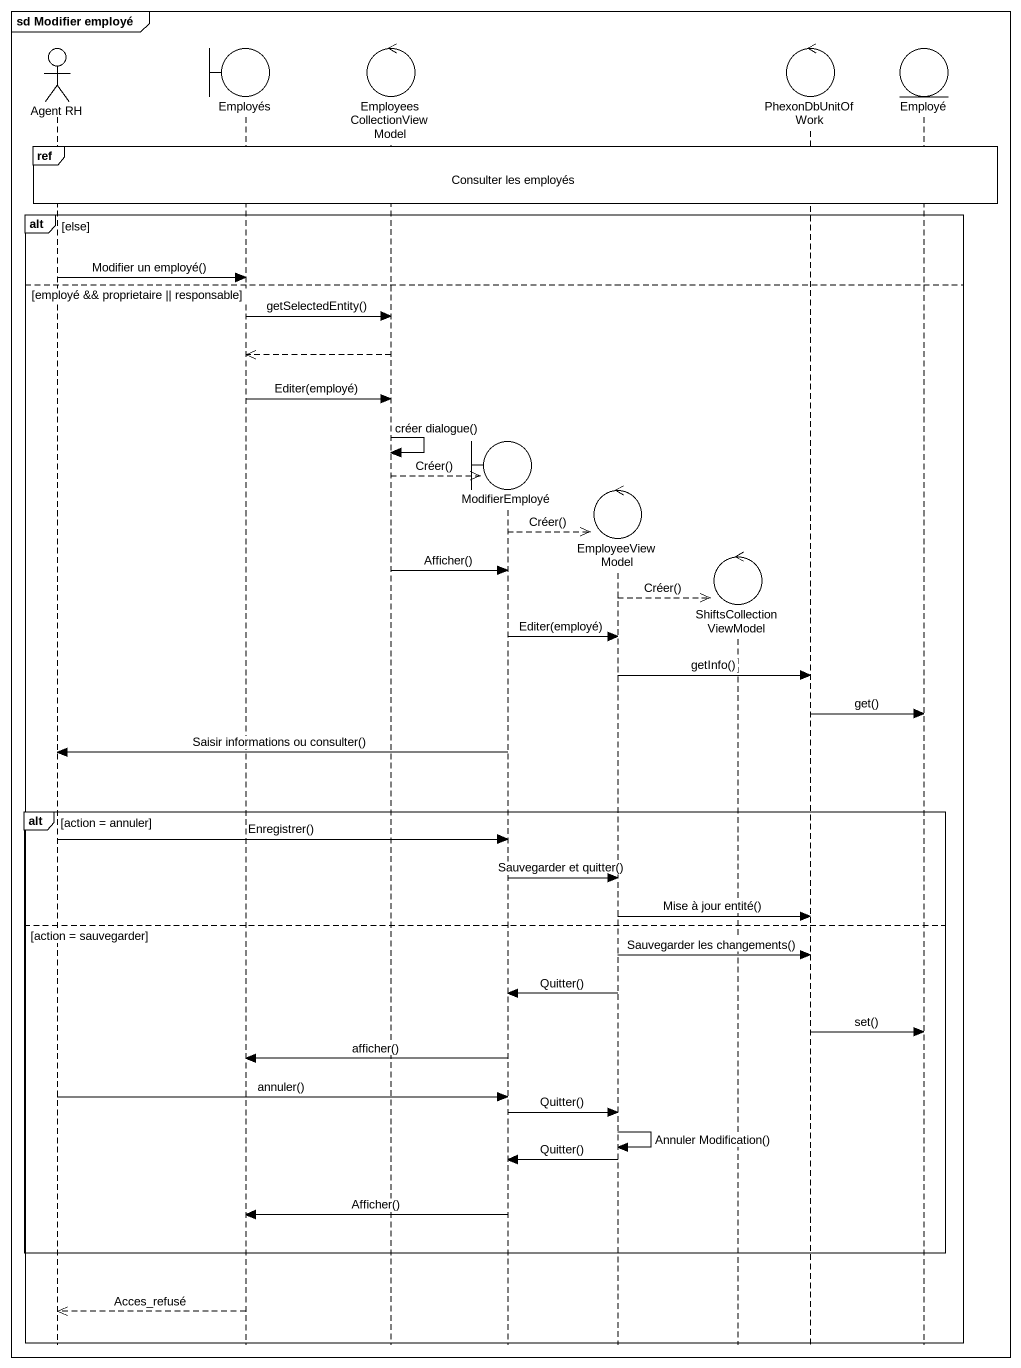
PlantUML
@startuml
mainframe sd Modifier employé
hide footbox
actor "Agent RH" as Agent_RH
boundary Employés
control EmployeesCollectionViewModel
boundary ModifierEmployé
control EmployeeViewModel
control ShiftsCollectionViewModel
control PhexonDbUnitOfWork
entity Employé

ref over Agent_RH, Employés, EmployeesCollectionViewModel, ModifierEmployé, EmployeeViewModel, ShiftsCollectionViewModel, PhexonDbUnitOfWork, Employé : Consulter les employés
alt else
  Agent_RH -> Employés : Modifier un employé()
else employé && proprietaire || responsable
  Employés -> EmployeesCollectionViewModel : getSelectedEntity()
  EmployeesCollectionViewModel -->> Employés
  Employés -> EmployeesCollectionViewModel : Editer(employé)
  EmployeesCollectionViewModel -> EmployeesCollectionViewModel : créer dialogue()
  EmployeesCollectionViewModel -->> ModifierEmployé ** : Créer()
  ModifierEmployé -->> EmployeeViewModel ** : Créer()
  EmployeesCollectionViewModel -> ModifierEmployé : Afficher()
  EmployeeViewModel -->> ShiftsCollectionViewModel ** : Créer()
  ModifierEmployé -> EmployeeViewModel : Editer(employé)
  EmployeeViewModel -> PhexonDbUnitOfWork : getInfo()
  PhexonDbUnitOfWork -> Employé : get()
  ModifierEmployé -> Agent_RH : Saisir informations ou consulter()
  alt action = annuler
    Agent_RH -> ModifierEmployé : Enregistrer()
    ModifierEmployé -> EmployeeViewModel : Sauvegarder et quitter()
    EmployeeViewModel -> PhexonDbUnitOfWork : Mise à jour entité()
  else action = sauvegarder
    EmployeeViewModel -> PhexonDbUnitOfWork : Sauvegarder les changements()
    EmployeeViewModel -> ModifierEmployé : Quitter()
    PhexonDbUnitOfWork -> Employé : set()
    ModifierEmployé -> Employés : afficher()
    Agent_RH -> ModifierEmployé : annuler()
    ModifierEmployé -> EmployeeViewModel : Quitter()
    EmployeeViewModel -> EmployeeViewModel : Annuler Modification()
    EmployeeViewModel -> ModifierEmployé : Quitter()
    ModifierEmployé -> Employés : Afficher()
  end
  Employés -->> Agent_RH : Acces_refusé
end
@enduml
